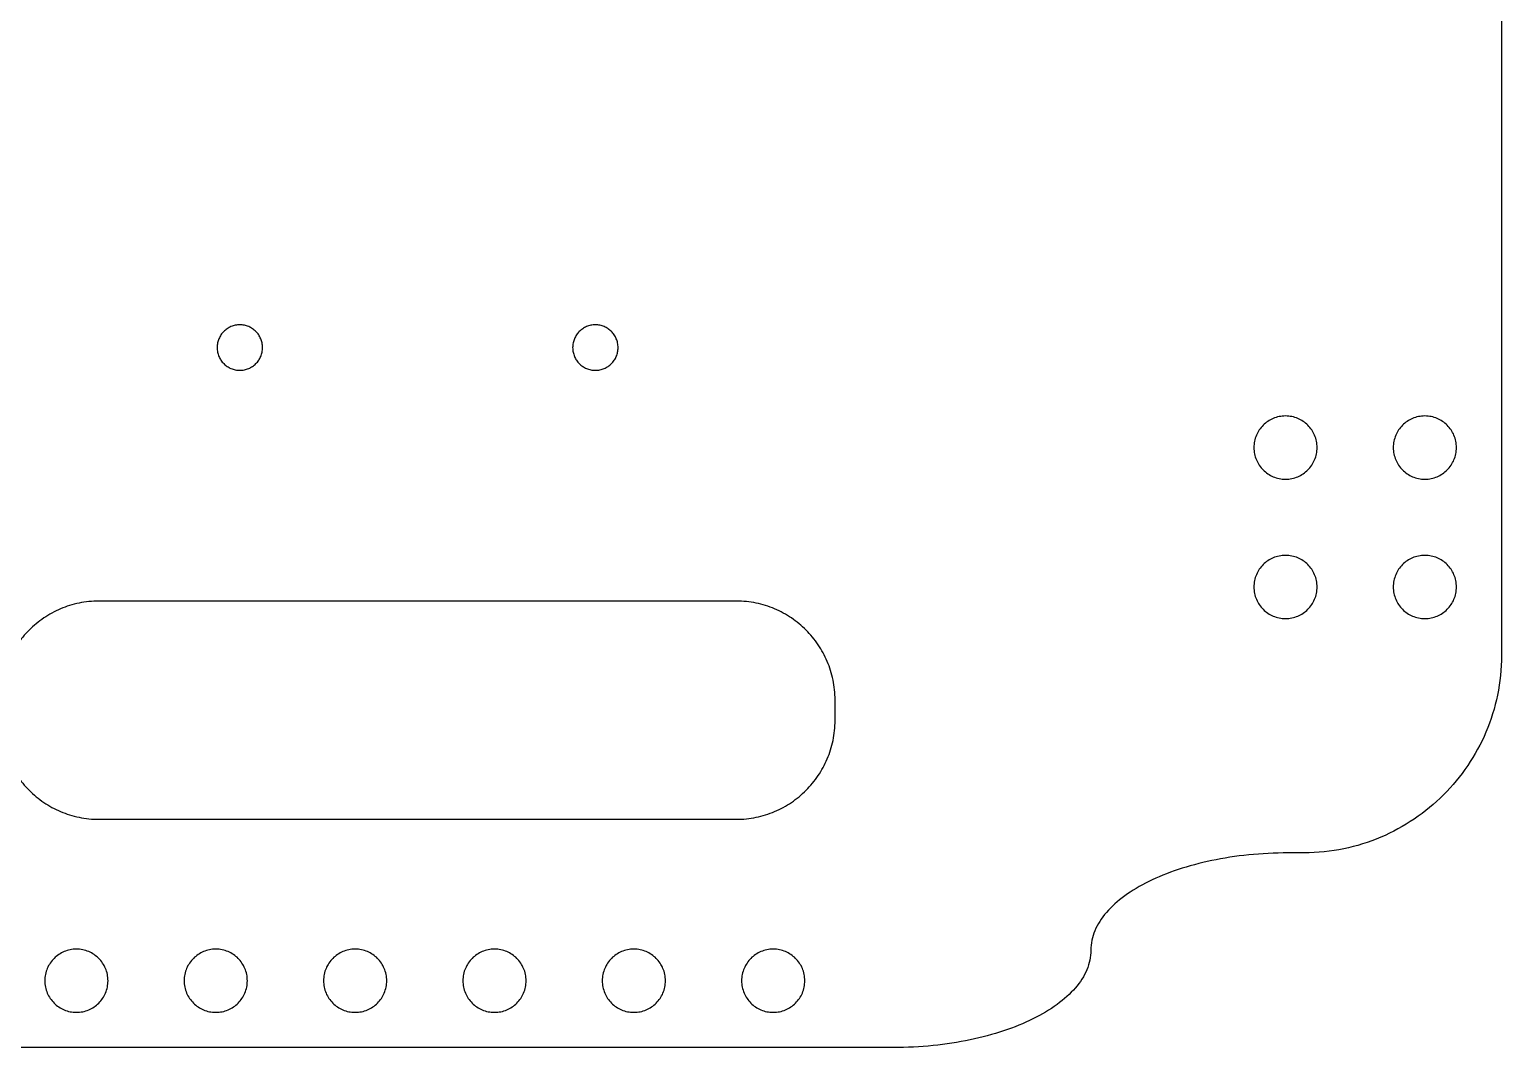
# Model space of a CAD drawing. Extents: x 90 to 207, y -141 to -38.
# Drawn here: x 132 to 206.5, y -141 to -89.5 of the extents above; entities that cross this region are included whole.
import ezdxf

# ---------------------------------------------------------------- set-up
doc = ezdxf.new("R2010")
doc.units = 0
doc.layers.add('LIVELLO_1', color=7, linetype='CONTINUOUS')

# ---------------------------------------------------------------- blocks, each defined once
blk = doc.blocks.new('BLOCK_3')
at = {"layer": 'LIVELLO_1', "color": 250}
for points in [[(135.989, -137.643), (135.989, -137.754), (135.978, -137.862), (135.956, -137.966), (135.935, -138.07), (135.904, -138.171), (135.863, -138.266), (135.823, -138.362), (135.773, -138.453), (135.716, -138.538), (135.658, -138.623), (135.593, -138.702), (135.52, -138.775), (135.448, -138.847), (135.369, -138.913), (135.284, -138.97), (135.198, -139.028), (135.107, -139.077), (135.012, -139.118), (134.916, -139.158), (134.816, -139.19), (134.711, -139.211), (134.607, -139.232), (134.499, -139.243), (134.389, -139.243), (134.278, -139.243), (134.171, -139.232), (134.066, -139.211), (133.962, -139.19), (133.862, -139.158), (133.766, -139.118), (133.67, -139.077), (133.579, -139.028), (133.494, -138.97), (133.409, -138.913), (133.33, -138.847), (133.258, -138.775), (133.185, -138.702), (133.12, -138.623), (133.062, -138.538), (133.005, -138.453), (132.955, -138.362), (132.915, -138.266), (132.874, -138.171), (132.843, -138.07), (132.821, -137.966), (132.8, -137.862), (132.789, -137.754), (132.789, -137.643), (132.789, -137.533), (132.8, -137.425), (132.821, -137.321), (132.843, -137.217), (132.874, -137.116), (132.915, -137.021), (132.955, -136.925), (133.005, -136.834), (133.062, -136.749), (133.12, -136.664), (133.185, -136.584), (133.258, -136.512), (133.33, -136.44), (133.409, -136.374), (133.494, -136.317), (133.579, -136.259), (133.67, -136.21), (133.766, -136.169), (133.862, -136.129), (133.962, -136.097), (134.066, -136.076), (134.171, -136.055), (134.278, -136.043), (134.389, -136.043), (134.499, -136.043), (134.607, -136.055), (134.711, -136.076), (134.816, -136.097), (134.916, -136.129), (135.012, -136.169), (135.107, -136.21), (135.198, -136.259), (135.284, -136.317), (135.369, -136.374), (135.448, -136.44), (135.52, -136.512), (135.593, -136.584), (135.658, -136.664), (135.716, -136.749), (135.773, -136.834), (135.823, -136.925), (135.863, -137.021), (135.904, -137.116), (135.935, -137.217), (135.956, -137.321), (135.978, -137.425), (135.989, -137.533), (135.989, -137.643)], [(143.044, -137.643), (143.044, -137.754), (143.033, -137.862), (143.012, -137.966), (142.991, -138.07), (142.959, -138.171), (142.919, -138.266), (142.878, -138.362), (142.829, -138.453), (142.771, -138.538), (142.714, -138.623), (142.648, -138.702), (142.576, -138.775), (142.503, -138.847), (142.424, -138.913), (142.339, -138.97), (142.254, -139.028), (142.163, -139.077), (142.067, -139.118), (141.972, -139.158), (141.871, -139.19), (141.767, -139.211), (141.663, -139.232), (141.555, -139.243), (141.444, -139.243), (141.334, -139.243), (141.226, -139.232), (141.122, -139.211), (141.018, -139.19), (140.917, -139.158), (140.822, -139.118), (140.726, -139.077), (140.635, -139.028), (140.55, -138.97), (140.465, -138.913), (140.386, -138.847), (140.313, -138.775), (140.241, -138.702), (140.175, -138.623), (140.118, -138.538), (140.06, -138.453), (140.011, -138.362), (139.97, -138.266), (139.93, -138.171), (139.898, -138.07), (139.877, -137.966), (139.856, -137.862), (139.844, -137.754), (139.844, -137.643), (139.844, -137.533), (139.856, -137.425), (139.877, -137.321), (139.898, -137.217), (139.93, -137.116), (139.97, -137.021), (140.011, -136.925), (140.06, -136.834), (140.118, -136.749), (140.175, -136.664), (140.241, -136.584), (140.313, -136.512), (140.386, -136.44), (140.465, -136.374), (140.55, -136.317), (140.635, -136.259), (140.726, -136.21), (140.822, -136.169), (140.917, -136.129), (141.018, -136.097), (141.122, -136.076), (141.226, -136.055), (141.334, -136.043), (141.444, -136.043), (141.555, -136.043), (141.663, -136.055), (141.767, -136.076), (141.871, -136.097), (141.972, -136.129), (142.067, -136.169), (142.163, -136.21), (142.254, -136.259), (142.339, -136.317), (142.424, -136.374), (142.503, -136.44), (142.576, -136.512), (142.648, -136.584), (142.714, -136.664), (142.771, -136.749), (142.829, -136.834), (142.878, -136.925), (142.919, -137.021), (142.959, -137.116), (142.991, -137.217), (143.012, -137.321), (143.033, -137.425), (143.044, -137.533), (143.044, -137.643)], [(150.1, -137.643), (150.1, -137.754), (150.089, -137.862), (150.068, -137.966), (150.046, -138.07), (150.015, -138.171), (149.974, -138.266), (149.934, -138.362), (149.884, -138.453), (149.827, -138.538), (149.769, -138.623), (149.704, -138.702), (149.631, -138.775), (149.559, -138.847), (149.48, -138.913), (149.395, -138.97), (149.309, -139.028), (149.219, -139.077), (149.123, -139.118), (149.027, -139.158), (148.927, -139.19), (148.823, -139.211), (148.718, -139.232), (148.611, -139.243), (148.5, -139.243), (148.39, -139.243), (148.282, -139.232), (148.178, -139.211), (148.073, -139.19), (147.973, -139.158), (147.877, -139.118), (147.782, -139.077), (147.691, -139.028), (147.605, -138.97), (147.52, -138.913), (147.441, -138.847), (147.369, -138.775), (147.296, -138.702), (147.231, -138.623), (147.173, -138.538), (147.116, -138.453), (147.066, -138.362), (147.026, -138.266), (146.985, -138.171), (146.954, -138.07), (146.933, -137.966), (146.911, -137.862), (146.9, -137.754), (146.9, -137.643), (146.9, -137.533), (146.911, -137.425), (146.933, -137.321), (146.954, -137.217), (146.985, -137.116), (147.026, -137.021), (147.066, -136.925), (147.116, -136.834), (147.173, -136.749), (147.231, -136.664), (147.296, -136.584), (147.369, -136.512), (147.441, -136.44), (147.52, -136.374), (147.605, -136.317), (147.691, -136.259), (147.782, -136.21), (147.877, -136.169), (147.973, -136.129), (148.073, -136.097), (148.178, -136.076), (148.282, -136.055), (148.39, -136.043), (148.5, -136.043), (148.611, -136.043), (148.718, -136.055), (148.823, -136.076), (148.927, -136.097), (149.027, -136.129), (149.123, -136.169), (149.219, -136.21), (149.309, -136.259), (149.395, -136.317), (149.48, -136.374), (149.559, -136.44), (149.631, -136.512), (149.704, -136.584), (149.769, -136.664), (149.827, -136.749), (149.884, -136.834), (149.934, -136.925), (149.974, -137.021), (150.015, -137.116), (150.046, -137.217), (150.068, -137.321), (150.089, -137.425), (150.1, -137.533), (150.1, -137.643)], [(157.156, -137.643), (157.156, -137.754), (157.144, -137.862), (157.123, -137.966), (157.102, -138.07), (157.07, -138.171), (157.03, -138.266), (156.989, -138.362), (156.94, -138.453), (156.882, -138.538), (156.825, -138.623), (156.759, -138.702), (156.687, -138.775), (156.615, -138.847), (156.535, -138.913), (156.45, -138.97), (156.365, -139.028), (156.274, -139.077), (156.178, -139.118), (156.083, -139.158), (155.982, -139.19), (155.878, -139.211), (155.774, -139.232), (155.666, -139.243), (155.556, -139.243), (155.445, -139.243), (155.337, -139.232), (155.233, -139.211), (155.129, -139.19), (155.029, -139.158), (154.933, -139.118), (154.837, -139.077), (154.746, -139.028), (154.661, -138.97), (154.576, -138.913), (154.497, -138.847), (154.424, -138.775), (154.352, -138.702), (154.286, -138.623), (154.229, -138.538), (154.171, -138.453), (154.122, -138.362), (154.081, -138.266), (154.041, -138.171), (154.009, -138.07), (153.988, -137.966), (153.967, -137.862), (153.956, -137.754), (153.956, -137.643), (153.956, -137.533), (153.967, -137.425), (153.988, -137.321), (154.009, -137.217), (154.041, -137.116), (154.081, -137.021), (154.122, -136.925), (154.171, -136.834), (154.229, -136.749), (154.286, -136.664), (154.352, -136.584), (154.424, -136.512), (154.497, -136.44), (154.576, -136.374), (154.661, -136.317), (154.746, -136.259), (154.837, -136.21), (154.933, -136.169), (155.029, -136.129), (155.129, -136.097), (155.233, -136.076), (155.337, -136.055), (155.445, -136.043), (155.556, -136.043), (155.666, -136.043), (155.774, -136.055), (155.878, -136.076), (155.982, -136.097), (156.083, -136.129), (156.178, -136.169), (156.274, -136.21), (156.365, -136.259), (156.45, -136.317), (156.535, -136.374), (156.615, -136.44), (156.687, -136.512), (156.759, -136.584), (156.825, -136.664), (156.882, -136.749), (156.94, -136.834), (156.989, -136.925), (157.03, -137.021), (157.07, -137.116), (157.102, -137.217), (157.123, -137.321), (157.144, -137.425), (157.156, -137.533), (157.156, -137.643)], [(164.211, -137.643), (164.211, -137.754), (164.2, -137.862), (164.179, -137.966), (164.157, -138.07), (164.126, -138.171), (164.085, -138.266), (164.045, -138.362), (163.995, -138.453), (163.938, -138.538), (163.88, -138.623), (163.815, -138.702), (163.743, -138.775), (163.67, -138.847), (163.591, -138.913), (163.506, -138.97), (163.421, -139.028), (163.33, -139.077), (163.234, -139.118), (163.138, -139.158), (163.038, -139.19), (162.934, -139.211), (162.829, -139.232), (162.722, -139.243), (162.611, -139.243), (162.501, -139.243), (162.393, -139.232), (162.289, -139.211), (162.185, -139.19), (162.084, -139.158), (161.988, -139.118), (161.893, -139.077), (161.802, -139.028), (161.717, -138.97), (161.631, -138.913), (161.552, -138.847), (161.48, -138.775), (161.407, -138.702), (161.342, -138.623), (161.284, -138.538), (161.227, -138.453), (161.177, -138.362), (161.137, -138.266), (161.096, -138.171), (161.065, -138.07), (161.044, -137.966), (161.022, -137.862), (161.011, -137.754), (161.011, -137.643), (161.011, -137.533), (161.022, -137.425), (161.044, -137.321), (161.065, -137.217), (161.096, -137.116), (161.137, -137.021), (161.177, -136.925), (161.227, -136.834), (161.284, -136.749), (161.342, -136.664), (161.407, -136.584), (161.48, -136.512), (161.552, -136.44), (161.631, -136.374), (161.717, -136.317), (161.802, -136.259), (161.893, -136.21), (161.988, -136.169), (162.084, -136.129), (162.185, -136.097), (162.289, -136.076), (162.393, -136.055), (162.501, -136.043), (162.611, -136.043), (162.722, -136.043), (162.829, -136.055), (162.934, -136.076), (163.038, -136.097), (163.138, -136.129), (163.234, -136.169), (163.33, -136.21), (163.421, -136.259), (163.506, -136.317), (163.591, -136.374), (163.67, -136.44), (163.743, -136.512), (163.815, -136.584), (163.88, -136.664), (163.938, -136.749), (163.995, -136.834), (164.045, -136.925), (164.085, -137.021), (164.126, -137.116), (164.157, -137.217), (164.179, -137.321), (164.2, -137.425), (164.211, -137.533), (164.211, -137.643)], [(171.267, -137.643), (171.267, -137.754), (171.256, -137.862), (171.234, -137.966), (171.213, -138.07), (171.181, -138.171), (171.141, -138.266), (171.1, -138.362), (171.051, -138.453), (170.993, -138.538), (170.936, -138.623), (170.87, -138.702), (170.798, -138.775), (170.726, -138.847), (170.646, -138.913), (170.561, -138.97), (170.476, -139.028), (170.385, -139.077), (170.29, -139.118), (170.194, -139.158), (170.093, -139.19), (169.989, -139.211), (169.885, -139.232), (169.777, -139.243), (169.667, -139.243), (169.556, -139.243), (169.448, -139.232), (169.344, -139.211), (169.24, -139.19), (169.14, -139.158), (169.044, -139.118), (168.948, -139.077), (168.857, -139.028), (168.772, -138.97), (168.687, -138.913), (168.608, -138.847), (168.535, -138.775), (168.463, -138.702), (168.397, -138.623), (168.34, -138.538), (168.282, -138.453), (168.233, -138.362), (168.192, -138.266), (168.152, -138.171), (168.121, -138.07), (168.099, -137.966), (168.078, -137.862), (168.067, -137.754), (168.067, -137.643), (168.067, -137.533), (168.078, -137.425), (168.099, -137.321), (168.121, -137.217), (168.152, -137.116), (168.192, -137.021), (168.233, -136.925), (168.282, -136.834), (168.34, -136.749), (168.397, -136.664), (168.463, -136.584), (168.535, -136.512), (168.608, -136.44), (168.687, -136.374), (168.772, -136.317), (168.857, -136.259), (168.948, -136.21), (169.044, -136.169), (169.14, -136.129), (169.24, -136.097), (169.344, -136.076), (169.448, -136.055), (169.556, -136.043), (169.667, -136.043), (169.777, -136.043), (169.885, -136.055), (169.989, -136.076), (170.093, -136.097), (170.194, -136.129), (170.29, -136.169), (170.385, -136.21), (170.476, -136.259), (170.561, -136.317), (170.646, -136.374), (170.726, -136.44), (170.798, -136.512), (170.87, -136.584), (170.936, -136.664), (170.993, -136.749), (171.051, -136.834), (171.1, -136.925), (171.141, -137.021), (171.181, -137.116), (171.213, -137.217), (171.234, -137.321), (171.256, -137.425), (171.267, -137.533), (171.267, -137.643)]]:
    blk.add_open_spline(points, degree=3, knots=[0, 0, 0, 0, 1, 1, 1, 2, 2, 2, 3, 3, 3, 4, 4, 4, 5, 5, 5, 6, 6, 6, 7, 7, 7, 8, 8, 8, 9, 9, 9, 10, 10, 10, 11, 11, 11, 12, 12, 12, 13, 13, 13, 14, 14, 14, 15, 15, 15, 16, 16, 16, 17, 17, 17, 18, 18, 18, 19, 19, 19, 20, 20, 20, 21, 21, 21, 22, 22, 22, 23, 23, 23, 24, 24, 24, 25, 25, 25, 26, 26, 26, 27, 27, 27, 28, 28, 28, 29, 29, 29, 30, 30, 30, 31, 31, 31, 32, 32, 32, 32], dxfattribs=at)
blk = doc.blocks.new('BLOCK_6')
at = {"layer": 'LIVELLO_1', "color": 250}
for points in [[(197.203, -110.656), (197.203, -110.766), (197.191, -110.874), (197.17, -110.978), (197.149, -111.083), (197.117, -111.183), (197.077, -111.279), (197.036, -111.374), (196.987, -111.465), (196.929, -111.551), (196.872, -111.636), (196.806, -111.715), (196.734, -111.787), (196.662, -111.86), (196.582, -111.925), (196.497, -111.983), (196.412, -112.04), (196.321, -112.09), (196.225, -112.13), (196.13, -112.171), (196.029, -112.202), (195.925, -112.223), (195.821, -112.245), (195.713, -112.256), (195.603, -112.256), (195.492, -112.256), (195.384, -112.245), (195.28, -112.223), (195.176, -112.202), (195.076, -112.171), (194.98, -112.13), (194.884, -112.09), (194.793, -112.04), (194.708, -111.983), (194.623, -111.925), (194.544, -111.86), (194.471, -111.787), (194.399, -111.715), (194.333, -111.636), (194.276, -111.551), (194.218, -111.465), (194.169, -111.374), (194.128, -111.279), (194.088, -111.183), (194.056, -111.083), (194.035, -110.978), (194.014, -110.874), (194.003, -110.766), (194.003, -110.656), (194.003, -110.545), (194.014, -110.438), (194.035, -110.333), (194.056, -110.229), (194.088, -110.129), (194.128, -110.033), (194.169, -109.937), (194.218, -109.846), (194.276, -109.761), (194.333, -109.676), (194.399, -109.597), (194.471, -109.525), (194.544, -109.452), (194.623, -109.387), (194.708, -109.329), (194.793, -109.272), (194.884, -109.222), (194.98, -109.182), (195.076, -109.141), (195.176, -109.11), (195.28, -109.088), (195.384, -109.067), (195.492, -109.056), (195.603, -109.056), (195.713, -109.056), (195.821, -109.067), (195.925, -109.088), (196.029, -109.11), (196.13, -109.141), (196.225, -109.182), (196.321, -109.222), (196.412, -109.272), (196.497, -109.329), (196.582, -109.387), (196.662, -109.452), (196.734, -109.525), (196.806, -109.597), (196.872, -109.676), (196.929, -109.761), (196.987, -109.846), (197.036, -109.937), (197.077, -110.033), (197.117, -110.129), (197.149, -110.229), (197.17, -110.333), (197.191, -110.438), (197.203, -110.545), (197.203, -110.656)], [(204.258, -110.656), (204.258, -110.766), (204.247, -110.874), (204.226, -110.978), (204.204, -111.083), (204.173, -111.183), (204.132, -111.279), (204.092, -111.374), (204.042, -111.465), (203.985, -111.551), (203.927, -111.636), (203.862, -111.715), (203.79, -111.787), (203.717, -111.86), (203.638, -111.925), (203.553, -111.983), (203.468, -112.04), (203.377, -112.09), (203.281, -112.13), (203.185, -112.171), (203.085, -112.202), (202.981, -112.223), (202.876, -112.245), (202.769, -112.256), (202.658, -112.256), (202.548, -112.256), (202.44, -112.245), (202.336, -112.223), (202.232, -112.202), (202.131, -112.171), (202.035, -112.13), (201.94, -112.09), (201.849, -112.04), (201.764, -111.983), (201.679, -111.925), (201.599, -111.86), (201.527, -111.787), (201.454, -111.715), (201.389, -111.636), (201.331, -111.551), (201.274, -111.465), (201.224, -111.374), (201.184, -111.279), (201.143, -111.183), (201.112, -111.083), (201.091, -110.978), (201.069, -110.874), (201.058, -110.766), (201.058, -110.656), (201.058, -110.545), (201.069, -110.438), (201.091, -110.333), (201.112, -110.229), (201.143, -110.129), (201.184, -110.033), (201.224, -109.937), (201.274, -109.846), (201.331, -109.761), (201.389, -109.676), (201.454, -109.597), (201.527, -109.525), (201.599, -109.452), (201.679, -109.387), (201.764, -109.329), (201.849, -109.272), (201.94, -109.222), (202.035, -109.182), (202.131, -109.141), (202.232, -109.11), (202.336, -109.088), (202.44, -109.067), (202.548, -109.056), (202.658, -109.056), (202.769, -109.056), (202.876, -109.067), (202.981, -109.088), (203.085, -109.11), (203.185, -109.141), (203.281, -109.182), (203.377, -109.222), (203.468, -109.272), (203.553, -109.329), (203.638, -109.387), (203.717, -109.452), (203.79, -109.525), (203.862, -109.597), (203.927, -109.676), (203.985, -109.761), (204.042, -109.846), (204.092, -109.937), (204.132, -110.033), (204.173, -110.129), (204.204, -110.229), (204.226, -110.333), (204.247, -110.438), (204.258, -110.545), (204.258, -110.656)], [(197.203, -117.711), (197.203, -117.822), (197.191, -117.93), (197.17, -118.034), (197.149, -118.138), (197.117, -118.239), (197.077, -118.334), (197.036, -118.43), (196.987, -118.521), (196.929, -118.606), (196.872, -118.691), (196.806, -118.77), (196.734, -118.843), (196.662, -118.915), (196.582, -118.981), (196.497, -119.038), (196.412, -119.096), (196.321, -119.145), (196.225, -119.186), (196.13, -119.226), (196.029, -119.258), (195.925, -119.279), (195.821, -119.3), (195.713, -119.311), (195.603, -119.311), (195.492, -119.311), (195.384, -119.3), (195.28, -119.279), (195.176, -119.258), (195.076, -119.226), (194.98, -119.186), (194.884, -119.145), (194.793, -119.096), (194.708, -119.038), (194.623, -118.981), (194.544, -118.915), (194.471, -118.843), (194.399, -118.77), (194.333, -118.691), (194.276, -118.606), (194.218, -118.521), (194.169, -118.43), (194.128, -118.334), (194.088, -118.239), (194.056, -118.138), (194.035, -118.034), (194.014, -117.93), (194.003, -117.822), (194.003, -117.711), (194.003, -117.601), (194.014, -117.493), (194.035, -117.389), (194.056, -117.285), (194.088, -117.184), (194.128, -117.089), (194.169, -116.993), (194.218, -116.902), (194.276, -116.817), (194.333, -116.732), (194.399, -116.653), (194.471, -116.58), (194.544, -116.508), (194.623, -116.442), (194.708, -116.385), (194.793, -116.327), (194.884, -116.278), (194.98, -116.237), (195.076, -116.197), (195.176, -116.165), (195.28, -116.144), (195.384, -116.123), (195.492, -116.111), (195.603, -116.111), (195.713, -116.111), (195.821, -116.123), (195.925, -116.144), (196.029, -116.165), (196.13, -116.197), (196.225, -116.237), (196.321, -116.278), (196.412, -116.327), (196.497, -116.385), (196.582, -116.442), (196.662, -116.508), (196.734, -116.58), (196.806, -116.653), (196.872, -116.732), (196.929, -116.817), (196.987, -116.902), (197.036, -116.993), (197.077, -117.089), (197.117, -117.184), (197.149, -117.285), (197.17, -117.389), (197.191, -117.493), (197.203, -117.601), (197.203, -117.711)], [(204.258, -117.711), (204.258, -117.822), (204.247, -117.93), (204.226, -118.034), (204.204, -118.138), (204.173, -118.239), (204.132, -118.334), (204.092, -118.43), (204.042, -118.521), (203.985, -118.606), (203.927, -118.691), (203.862, -118.77), (203.79, -118.843), (203.717, -118.915), (203.638, -118.981), (203.553, -119.038), (203.468, -119.096), (203.377, -119.145), (203.281, -119.186), (203.185, -119.226), (203.085, -119.258), (202.981, -119.279), (202.876, -119.3), (202.769, -119.311), (202.658, -119.311), (202.548, -119.311), (202.44, -119.3), (202.336, -119.279), (202.232, -119.258), (202.131, -119.226), (202.035, -119.186), (201.94, -119.145), (201.849, -119.096), (201.764, -119.038), (201.679, -118.981), (201.599, -118.915), (201.527, -118.843), (201.454, -118.77), (201.389, -118.691), (201.331, -118.606), (201.274, -118.521), (201.224, -118.43), (201.184, -118.334), (201.143, -118.239), (201.112, -118.138), (201.091, -118.034), (201.069, -117.93), (201.058, -117.822), (201.058, -117.711), (201.058, -117.601), (201.069, -117.493), (201.091, -117.389), (201.112, -117.285), (201.143, -117.184), (201.184, -117.089), (201.224, -116.993), (201.274, -116.902), (201.331, -116.817), (201.389, -116.732), (201.454, -116.653), (201.527, -116.58), (201.599, -116.508), (201.679, -116.442), (201.764, -116.385), (201.849, -116.327), (201.94, -116.278), (202.035, -116.237), (202.131, -116.197), (202.232, -116.165), (202.336, -116.144), (202.44, -116.123), (202.548, -116.111), (202.658, -116.111), (202.769, -116.111), (202.876, -116.123), (202.981, -116.144), (203.085, -116.165), (203.185, -116.197), (203.281, -116.237), (203.377, -116.278), (203.468, -116.327), (203.553, -116.385), (203.638, -116.442), (203.717, -116.508), (203.79, -116.58), (203.862, -116.653), (203.927, -116.732), (203.985, -116.817), (204.042, -116.902), (204.092, -116.993), (204.132, -117.089), (204.173, -117.184), (204.204, -117.285), (204.226, -117.389), (204.247, -117.493), (204.258, -117.601), (204.258, -117.711)]]:
    blk.add_open_spline(points, degree=3, knots=[0, 0, 0, 0, 1, 1, 1, 2, 2, 2, 3, 3, 3, 4, 4, 4, 5, 5, 5, 6, 6, 6, 7, 7, 7, 8, 8, 8, 9, 9, 9, 10, 10, 10, 11, 11, 11, 12, 12, 12, 13, 13, 13, 14, 14, 14, 15, 15, 15, 16, 16, 16, 17, 17, 17, 18, 18, 18, 19, 19, 19, 20, 20, 20, 21, 21, 21, 22, 22, 22, 23, 23, 23, 24, 24, 24, 25, 25, 25, 26, 26, 26, 27, 27, 27, 28, 28, 28, 29, 29, 29, 30, 30, 30, 31, 31, 31, 32, 32, 32, 32], dxfattribs=at)
blk = doc.blocks.new('BLOCK_7')
at = {"layer": 'LIVELLO_1'}
blk.add_open_spline([(172.798, -124.472), (172.798, -124.816), (172.763, -125.152), (172.696, -125.476), (172.629, -125.801), (172.53, -126.115), (172.404, -126.413), (172.277, -126.712), (172.121, -126.996), (171.941, -127.263), (171.761, -127.529), (171.556, -127.777), (171.329, -128.003), (171.103, -128.23), (170.855, -128.435), (170.589, -128.615), (170.322, -128.795), (170.038, -128.951), (169.739, -129.078), (169.441, -129.204), (169.127, -129.303), (168.802, -129.37), (168.478, -129.437), (168.142, -129.472), (167.798, -129.472), (167.798, -129.472), (163.764, -129.472), (163.764, -129.472), (163.764, -129.472), (159.73, -129.472), (159.73, -129.472), (159.73, -129.472), (155.697, -129.472), (155.697, -129.472), (155.697, -129.472), (151.663, -129.472), (151.663, -129.472), (151.663, -129.472), (147.629, -129.472), (147.629, -129.472), (147.629, -129.472), (143.595, -129.472), (143.595, -129.472), (143.595, -129.472), (139.562, -129.472), (139.562, -129.472), (139.562, -129.472), (135.528, -129.472), (135.528, -129.472), (135.184, -129.472), (134.848, -129.437), (134.523, -129.37), (134.199, -129.303), (133.885, -129.204), (133.586, -129.078), (133.288, -128.951), (133.003, -128.795), (132.737, -128.615), (132.471, -128.435), (132.223, -128.23), (131.997, -128.003), (131.77, -127.777), (131.565, -127.529), (131.385, -127.263), (131.205, -126.996), (131.049, -126.712), (130.922, -126.413), (130.795, -126.115), (130.697, -125.801), (130.63, -125.476), (130.563, -125.152), (130.528, -124.816), (130.528, -124.472), (130.528, -124.472), (130.528, -124.341), (130.528, -124.341), (130.528, -124.341), (130.528, -124.21), (130.528, -124.21), (130.528, -124.21), (130.528, -124.079), (130.528, -124.079), (130.528, -124.079), (130.528, -123.949), (130.528, -123.949), (130.528, -123.949), (130.528, -123.818), (130.528, -123.818), (130.528, -123.818), (130.528, -123.687), (130.528, -123.687), (130.528, -123.687), (130.528, -123.556), (130.528, -123.556), (130.528, -123.556), (130.528, -123.425), (130.528, -123.425), (130.528, -123.081), (130.563, -122.745), (130.63, -122.421), (130.697, -122.096), (130.795, -121.782), (130.922, -121.484), (131.049, -121.185), (131.205, -120.901), (131.385, -120.634), (131.565, -120.368), (131.77, -120.12), (131.997, -119.894), (132.223, -119.667), (132.471, -119.462), (132.737, -119.282), (133.003, -119.102), (133.288, -118.946), (133.586, -118.82), (133.885, -118.693), (134.199, -118.594), (134.523, -118.527), (134.848, -118.46), (135.184, -118.425), (135.528, -118.425), (135.528, -118.425), (139.562, -118.425), (139.562, -118.425), (139.562, -118.425), (143.595, -118.425), (143.595, -118.425), (143.595, -118.425), (147.629, -118.425), (147.629, -118.425), (147.629, -118.425), (151.663, -118.425), (151.663, -118.425), (151.663, -118.425), (155.697, -118.425), (155.697, -118.425), (155.697, -118.425), (159.73, -118.425), (159.73, -118.425), (159.73, -118.425), (163.764, -118.425), (163.764, -118.425), (163.764, -118.425), (167.798, -118.425), (167.798, -118.425), (168.142, -118.425), (168.478, -118.46), (168.802, -118.527), (169.127, -118.594), (169.441, -118.693), (169.739, -118.82), (170.038, -118.946), (170.322, -119.102), (170.589, -119.282), (170.855, -119.462), (171.103, -119.667), (171.329, -119.894), (171.556, -120.12), (171.761, -120.368), (171.941, -120.634), (172.121, -120.901), (172.277, -121.185), (172.404, -121.484), (172.53, -121.782), (172.629, -122.096), (172.696, -122.421), (172.763, -122.745), (172.798, -123.081), (172.798, -123.425), (172.798, -123.425), (172.798, -123.556), (172.798, -123.556), (172.798, -123.556), (172.798, -123.687), (172.798, -123.687), (172.798, -123.687), (172.798, -123.818), (172.798, -123.818), (172.798, -123.818), (172.798, -123.949), (172.798, -123.949), (172.798, -123.949), (172.798, -124.079), (172.798, -124.079), (172.798, -124.079), (172.798, -124.21), (172.798, -124.21), (172.798, -124.21), (172.798, -124.341), (172.798, -124.341), (172.798, -124.341), (172.798, -124.472), (172.798, -124.472)], degree=3, knots=[0, 0, 0, 0, 1, 1, 1, 2, 2, 2, 3, 3, 3, 4, 4, 4, 5, 5, 5, 6, 6, 6, 7, 7, 7, 8, 8, 8, 9, 9, 9, 10, 10, 10, 11, 11, 11, 12, 12, 12, 13, 13, 13, 14, 14, 14, 15, 15, 15, 16, 16, 16, 17, 17, 17, 18, 18, 18, 19, 19, 19, 20, 20, 20, 21, 21, 21, 22, 22, 22, 23, 23, 23, 24, 24, 24, 25, 25, 25, 26, 26, 26, 27, 27, 27, 28, 28, 28, 29, 29, 29, 30, 30, 30, 31, 31, 31, 32, 32, 32, 33, 33, 33, 34, 34, 34, 35, 35, 35, 36, 36, 36, 37, 37, 37, 38, 38, 38, 39, 39, 39, 40, 40, 40, 41, 41, 41, 42, 42, 42, 43, 43, 43, 44, 44, 44, 45, 45, 45, 46, 46, 46, 47, 47, 47, 48, 48, 48, 49, 49, 49, 50, 50, 50, 51, 51, 51, 52, 52, 52, 53, 53, 53, 54, 54, 54, 55, 55, 55, 56, 56, 56, 57, 57, 57, 58, 58, 58, 59, 59, 59, 60, 60, 60, 61, 61, 61, 62, 62, 62, 63, 63, 63, 64, 64, 64, 64], dxfattribs=at)
at = {"layer": 'LIVELLO_1', "color": 250}
blk.add_open_spline([(172.798, -124.472), (172.798, -124.816), (172.763, -125.152), (172.696, -125.476), (172.629, -125.801), (172.53, -126.115), (172.404, -126.413), (172.277, -126.712), (172.121, -126.996), (171.941, -127.263), (171.761, -127.529), (171.556, -127.777), (171.329, -128.003), (171.103, -128.23), (170.855, -128.435), (170.589, -128.615), (170.322, -128.795), (170.038, -128.951), (169.739, -129.078), (169.441, -129.204), (169.127, -129.303), (168.802, -129.37), (168.478, -129.437), (168.142, -129.472), (167.798, -129.472), (167.798, -129.472), (163.764, -129.472), (163.764, -129.472), (163.764, -129.472), (159.73, -129.472), (159.73, -129.472), (159.73, -129.472), (155.697, -129.472), (155.697, -129.472), (155.697, -129.472), (151.663, -129.472), (151.663, -129.472), (151.663, -129.472), (147.629, -129.472), (147.629, -129.472), (147.629, -129.472), (143.595, -129.472), (143.595, -129.472), (143.595, -129.472), (139.562, -129.472), (139.562, -129.472), (139.562, -129.472), (135.528, -129.472), (135.528, -129.472), (135.184, -129.472), (134.848, -129.437), (134.523, -129.37), (134.199, -129.303), (133.885, -129.204), (133.586, -129.078), (133.288, -128.951), (133.003, -128.795), (132.737, -128.615), (132.471, -128.435), (132.223, -128.23), (131.997, -128.003), (131.77, -127.777), (131.565, -127.529), (131.385, -127.263), (131.205, -126.996), (131.049, -126.712), (130.922, -126.413), (130.795, -126.115), (130.697, -125.801), (130.63, -125.476), (130.563, -125.152), (130.528, -124.816), (130.528, -124.472), (130.528, -124.472), (130.528, -124.341), (130.528, -124.341), (130.528, -124.341), (130.528, -124.21), (130.528, -124.21), (130.528, -124.21), (130.528, -124.079), (130.528, -124.079), (130.528, -124.079), (130.528, -123.949), (130.528, -123.949), (130.528, -123.949), (130.528, -123.818), (130.528, -123.818), (130.528, -123.818), (130.528, -123.687), (130.528, -123.687), (130.528, -123.687), (130.528, -123.556), (130.528, -123.556), (130.528, -123.556), (130.528, -123.425), (130.528, -123.425), (130.528, -123.081), (130.563, -122.745), (130.63, -122.421), (130.697, -122.096), (130.795, -121.782), (130.922, -121.484), (131.049, -121.185), (131.205, -120.901), (131.385, -120.634), (131.565, -120.368), (131.77, -120.12), (131.997, -119.894), (132.223, -119.667), (132.471, -119.462), (132.737, -119.282), (133.003, -119.102), (133.288, -118.946), (133.586, -118.82), (133.885, -118.693), (134.199, -118.594), (134.523, -118.527), (134.848, -118.46), (135.184, -118.425), (135.528, -118.425), (135.528, -118.425), (139.562, -118.425), (139.562, -118.425), (139.562, -118.425), (143.595, -118.425), (143.595, -118.425), (143.595, -118.425), (147.629, -118.425), (147.629, -118.425), (147.629, -118.425), (151.663, -118.425), (151.663, -118.425), (151.663, -118.425), (155.697, -118.425), (155.697, -118.425), (155.697, -118.425), (159.73, -118.425), (159.73, -118.425), (159.73, -118.425), (163.764, -118.425), (163.764, -118.425), (163.764, -118.425), (167.798, -118.425), (167.798, -118.425), (168.142, -118.425), (168.478, -118.46), (168.802, -118.527), (169.127, -118.594), (169.441, -118.693), (169.739, -118.82), (170.038, -118.946), (170.322, -119.102), (170.589, -119.282), (170.855, -119.462), (171.103, -119.667), (171.329, -119.894), (171.556, -120.12), (171.761, -120.368), (171.941, -120.634), (172.121, -120.901), (172.277, -121.185), (172.404, -121.484), (172.53, -121.782), (172.629, -122.096), (172.696, -122.421), (172.763, -122.745), (172.798, -123.081), (172.798, -123.425), (172.798, -123.425), (172.798, -123.556), (172.798, -123.556), (172.798, -123.556), (172.798, -123.687), (172.798, -123.687), (172.798, -123.687), (172.798, -123.818), (172.798, -123.818), (172.798, -123.818), (172.798, -123.949), (172.798, -123.949), (172.798, -123.949), (172.798, -124.079), (172.798, -124.079), (172.798, -124.079), (172.798, -124.21), (172.798, -124.21), (172.798, -124.21), (172.798, -124.341), (172.798, -124.341), (172.798, -124.341), (172.798, -124.472), (172.798, -124.472)], degree=3, knots=[0, 0, 0, 0, 1, 1, 1, 2, 2, 2, 3, 3, 3, 4, 4, 4, 5, 5, 5, 6, 6, 6, 7, 7, 7, 8, 8, 8, 9, 9, 9, 10, 10, 10, 11, 11, 11, 12, 12, 12, 13, 13, 13, 14, 14, 14, 15, 15, 15, 16, 16, 16, 17, 17, 17, 18, 18, 18, 19, 19, 19, 20, 20, 20, 21, 21, 21, 22, 22, 22, 23, 23, 23, 24, 24, 24, 25, 25, 25, 26, 26, 26, 27, 27, 27, 28, 28, 28, 29, 29, 29, 30, 30, 30, 31, 31, 31, 32, 32, 32, 33, 33, 33, 34, 34, 34, 35, 35, 35, 36, 36, 36, 37, 37, 37, 38, 38, 38, 39, 39, 39, 40, 40, 40, 41, 41, 41, 42, 42, 42, 43, 43, 43, 44, 44, 44, 45, 45, 45, 46, 46, 46, 47, 47, 47, 48, 48, 48, 49, 49, 49, 50, 50, 50, 51, 51, 51, 52, 52, 52, 53, 53, 53, 54, 54, 54, 55, 55, 55, 56, 56, 56, 57, 57, 57, 58, 58, 58, 59, 59, 59, 60, 60, 60, 61, 61, 61, 62, 62, 62, 63, 63, 63, 64, 64, 64, 64], dxfattribs=at)

msp = doc.modelspace()

# ---------------------------------------------------------------- linework, layer by layer
at = {"layer": 'LIVELLO_1', "color": 250}
for points, knots in [([(206.541, -60.171), (206.541, -59.484), (206.471, -58.812), (206.337, -58.163), (206.203, -57.513), (206.006, -56.886), (205.752, -56.288), (205.498, -55.691), (205.187, -55.122), (204.827, -54.59), (204.467, -54.058), (204.056, -53.562), (203.603, -53.109), (203.15, -52.656), (202.654, -52.246), (202.122, -51.885), (201.59, -51.525), (201.021, -51.214), (200.424, -50.96), (199.826, -50.706), (199.199, -50.509), (198.55, -50.375), (197.9, -50.242), (197.228, -50.171), (196.541, -50.171), (196.541, -50.171), (196.442, -50.171), (196.442, -50.171), (196.442, -50.171), (196.343, -50.171), (196.343, -50.171), (196.343, -50.171), (196.244, -50.171), (196.244, -50.171), (196.244, -50.171), (196.145, -50.171), (196.145, -50.171), (196.145, -50.171), (196.046, -50.171), (196.046, -50.171), (196.046, -50.171), (195.947, -50.171), (195.947, -50.171), (195.947, -50.171), (195.848, -50.171), (195.848, -50.171), (195.848, -50.171), (195.749, -50.171), (195.749, -50.171), (195.061, -50.171), (194.389, -50.128), (193.74, -50.047), (193.09, -49.965), (192.463, -49.844), (191.866, -49.689), (191.268, -49.534), (190.7, -49.344), (190.168, -49.124), (189.635, -48.904), (189.139, -48.653), (188.686, -48.377), (188.233, -48.1), (187.823, -47.797), (187.463, -47.472), (187.102, -47.146), (186.792, -46.799), (186.538, -46.434), (186.284, -46.069), (186.087, -45.686), (185.953, -45.289), (185.819, -44.892), (185.749, -44.482), (185.749, -44.062), (185.749, -43.642), (185.678, -43.231), (185.545, -42.834), (185.411, -42.438), (185.213, -42.055), (184.96, -41.69), (184.706, -41.324), (184.395, -40.977), (184.035, -40.652), (183.674, -40.327), (183.264, -40.024), (182.811, -39.747), (182.358, -39.47), (181.862, -39.219), (181.33, -38.999), (180.797, -38.779), (180.229, -38.589), (179.631, -38.434), (179.034, -38.279), (178.407, -38.159), (177.757, -38.077), (177.108, -37.995), (176.436, -37.952), (175.749, -37.952), (175.749, -37.952), (168.937, -37.952), (168.937, -37.952), (168.937, -37.952), (162.124, -37.952), (162.124, -37.952), (162.124, -37.952), (155.312, -37.952), (155.312, -37.952), (155.312, -37.952), (148.5, -37.952), (148.5, -37.952), (148.5, -37.952), (141.688, -37.952), (141.688, -37.952), (141.688, -37.952), (134.876, -37.952), (134.876, -37.952), (134.876, -37.952), (128.064, -37.952), (128.064, -37.952), (128.064, -37.952), (121.251, -37.952), (121.251, -37.952), (120.564, -37.952), (119.892, -37.995), (119.243, -38.077), (118.593, -38.159), (117.966, -38.279), (117.369, -38.434), (116.771, -38.589), (116.203, -38.779), (115.67, -38.999), (115.138, -39.219), (114.642, -39.47), (114.189, -39.747), (113.736, -40.024), (113.326, -40.327), (112.965, -40.652), (112.605, -40.977), (112.294, -41.324), (112.04, -41.69), (111.787, -42.055), (111.589, -42.438), (111.456, -42.834), (111.322, -43.231), (111.251, -43.642), (111.251, -44.062), (111.251, -44.482), (111.181, -44.892), (111.047, -45.289), (110.914, -45.686), (110.716, -46.069), (110.462, -46.434), (110.208, -46.799), (109.898, -47.146), (109.538, -47.472), (109.177, -47.797), (108.767, -48.1), (108.314, -48.377), (107.861, -48.653), (107.365, -48.904), (106.832, -49.124), (106.3, -49.344), (105.732, -49.534), (105.134, -49.689), (104.537, -49.844), (103.91, -49.965), (103.26, -50.047), (102.611, -50.128), (101.939, -50.171), (101.251, -50.171), (101.251, -50.171), (101.152, -50.171), (101.152, -50.171), (101.152, -50.171), (101.053, -50.171), (101.053, -50.171), (101.053, -50.171), (100.954, -50.171), (100.954, -50.171), (100.954, -50.171), (100.855, -50.171), (100.855, -50.171), (100.855, -50.171), (100.756, -50.171), (100.756, -50.171), (100.756, -50.171), (100.657, -50.171), (100.657, -50.171), (100.657, -50.171), (100.558, -50.171), (100.558, -50.171), (100.558, -50.171), (100.459, -50.171), (100.459, -50.171), (99.772, -50.171), (99.1, -50.242), (98.45, -50.375), (97.801, -50.509), (97.174, -50.706), (96.576, -50.96), (95.979, -51.214), (95.41, -51.525), (94.878, -51.885), (94.346, -52.246), (93.85, -52.656), (93.397, -53.109), (92.944, -53.562), (92.533, -54.058), (92.173, -54.59), (91.813, -55.122), (91.502, -55.691), (91.248, -56.288), (90.994, -56.886), (90.797, -57.513), (90.663, -58.163), (90.53, -58.812), (90.459, -59.484), (90.459, -60.171), (90.459, -60.171), (90.459, -67.796), (90.459, -67.796), (90.459, -67.796), (90.459, -75.422), (90.459, -75.422), (90.459, -75.422), (90.459, -83.047), (90.459, -83.047), (90.459, -83.047), (90.459, -90.672), (90.459, -90.672), (90.459, -90.672), (90.459, -98.297), (90.459, -98.297), (90.459, -98.297), (90.459, -105.922), (90.459, -105.922), (90.459, -105.922), (90.459, -113.547), (90.459, -113.547), (90.459, -113.547), (90.459, -121.172), (90.459, -121.172), (90.459, -121.86), (90.53, -122.532), (90.663, -123.181), (90.797, -123.83), (90.994, -124.457), (91.248, -125.055), (91.502, -125.653), (91.813, -126.221), (92.173, -126.753), (92.533, -127.286), (92.944, -127.782), (93.397, -128.235), (93.85, -128.688), (94.346, -129.098), (94.878, -129.458), (95.41, -129.819), (95.979, -130.129), (96.576, -130.383), (97.174, -130.637), (97.801, -130.834), (98.45, -130.968), (99.1, -131.102), (99.772, -131.172), (100.459, -131.172), (100.459, -131.172), (100.558, -131.172), (100.558, -131.172), (100.558, -131.172), (100.657, -131.172), (100.657, -131.172), (100.657, -131.172), (100.756, -131.172), (100.756, -131.172), (100.756, -131.172), (100.855, -131.172), (100.855, -131.172), (100.855, -131.172), (100.954, -131.172), (100.954, -131.172), (100.954, -131.172), (101.053, -131.172), (101.053, -131.172), (101.053, -131.172), (101.152, -131.172), (101.152, -131.172), (101.152, -131.172), (101.251, -131.172), (101.251, -131.172), (101.939, -131.172), (102.611, -131.207), (103.26, -131.273), (103.91, -131.339), (104.537, -131.436), (105.134, -131.561), (105.732, -131.686), (106.3, -131.839), (106.832, -132.017), (107.365, -132.194), (107.861, -132.396), (108.314, -132.62), (108.767, -132.843), (109.177, -133.087), (109.538, -133.349), (109.898, -133.612), (110.208, -133.892), (110.462, -134.186), (110.716, -134.481), (110.914, -134.79), (111.047, -135.11), (111.181, -135.43), (111.251, -135.761), (111.251, -136.099), (111.251, -136.438), (111.322, -136.769), (111.456, -137.089), (111.589, -137.409), (111.787, -137.718), (112.04, -138.012), (112.294, -138.307), (112.605, -138.587), (112.965, -138.849), (113.326, -139.111), (113.736, -139.356), (114.189, -139.579), (114.642, -139.802), (115.138, -140.004), (115.67, -140.182), (116.203, -140.359), (116.771, -140.512), (117.369, -140.638), (117.966, -140.763), (118.593, -140.86), (119.243, -140.926), (119.892, -140.992), (120.564, -141.026), (121.251, -141.026), (121.251, -141.026), (128.064, -141.026), (128.064, -141.026), (128.064, -141.026), (134.876, -141.026), (134.876, -141.026), (134.876, -141.026), (141.688, -141.026), (141.688, -141.026), (141.688, -141.026), (148.5, -141.026), (148.5, -141.026), (148.5, -141.026), (155.312, -141.026), (155.312, -141.026), (155.312, -141.026), (162.124, -141.026), (162.124, -141.026), (162.124, -141.026), (168.937, -141.026), (168.937, -141.026), (168.937, -141.026), (175.749, -141.026), (175.749, -141.026), (176.436, -141.026), (177.108, -140.992), (177.757, -140.926), (178.407, -140.86), (179.034, -140.763), (179.631, -140.638), (180.229, -140.512), (180.797, -140.359), (181.33, -140.182), (181.862, -140.004), (182.358, -139.802), (182.811, -139.579), (183.264, -139.356), (183.674, -139.111), (184.035, -138.849), (184.395, -138.587), (184.706, -138.307), (184.96, -138.012), (185.213, -137.718), (185.411, -137.409), (185.545, -137.089), (185.678, -136.769), (185.749, -136.438), (185.749, -136.099), (185.749, -135.761), (185.819, -135.43), (185.953, -135.11), (186.087, -134.79), (186.284, -134.481), (186.538, -134.186), (186.792, -133.892), (187.102, -133.612), (187.463, -133.349), (187.823, -133.087), (188.233, -132.843), (188.686, -132.62), (189.139, -132.396), (189.635, -132.194), (190.168, -132.017), (190.7, -131.839), (191.268, -131.686), (191.866, -131.561), (192.463, -131.436), (193.09, -131.339), (193.74, -131.273), (194.389, -131.207), (195.061, -131.172), (195.749, -131.172), (195.749, -131.172), (195.848, -131.172), (195.848, -131.172), (195.848, -131.172), (195.947, -131.172), (195.947, -131.172), (195.947, -131.172), (196.046, -131.172), (196.046, -131.172), (196.046, -131.172), (196.145, -131.172), (196.145, -131.172), (196.145, -131.172), (196.244, -131.172), (196.244, -131.172), (196.244, -131.172), (196.343, -131.172), (196.343, -131.172), (196.343, -131.172), (196.442, -131.172), (196.442, -131.172), (196.442, -131.172), (196.541, -131.172), (196.541, -131.172), (197.228, -131.172), (197.9, -131.102), (198.55, -130.968), (199.199, -130.834), (199.826, -130.637), (200.424, -130.383), (201.021, -130.129), (201.59, -129.819), (202.122, -129.458), (202.654, -129.098), (203.15, -128.688), (203.603, -128.235), (204.056, -127.782), (204.467, -127.286), (204.827, -126.753), (205.187, -126.221), (205.498, -125.653), (205.752, -125.055), (206.006, -124.457), (206.203, -123.83), (206.337, -123.181), (206.471, -122.532), (206.541, -121.86), (206.541, -121.172), (206.541, -121.172), (206.541, -113.547), (206.541, -113.547), (206.541, -113.547), (206.541, -105.922), (206.541, -105.922), (206.541, -105.922), (206.541, -98.297), (206.541, -98.297), (206.541, -98.297), (206.541, -90.672), (206.541, -90.672), (206.541, -90.672), (206.541, -83.047), (206.541, -83.047), (206.541, -83.047), (206.541, -75.422), (206.541, -75.422), (206.541, -75.422), (206.541, -67.796), (206.541, -67.796), (206.541, -67.796), (206.541, -60.171), (206.541, -60.171)], [0, 0, 0, 0, 1, 1, 1, 2, 2, 2, 3, 3, 3, 4, 4, 4, 5, 5, 5, 6, 6, 6, 7, 7, 7, 8, 8, 8, 9, 9, 9, 10, 10, 10, 11, 11, 11, 12, 12, 12, 13, 13, 13, 14, 14, 14, 15, 15, 15, 16, 16, 16, 17, 17, 17, 18, 18, 18, 19, 19, 19, 20, 20, 20, 21, 21, 21, 22, 22, 22, 23, 23, 23, 24, 24, 24, 25, 25, 25, 26, 26, 26, 27, 27, 27, 28, 28, 28, 29, 29, 29, 30, 30, 30, 31, 31, 31, 32, 32, 32, 33, 33, 33, 34, 34, 34, 35, 35, 35, 36, 36, 36, 37, 37, 37, 38, 38, 38, 39, 39, 39, 40, 40, 40, 41, 41, 41, 42, 42, 42, 43, 43, 43, 44, 44, 44, 45, 45, 45, 46, 46, 46, 47, 47, 47, 48, 48, 48, 49, 49, 49, 50, 50, 50, 51, 51, 51, 52, 52, 52, 53, 53, 53, 54, 54, 54, 55, 55, 55, 56, 56, 56, 57, 57, 57, 58, 58, 58, 59, 59, 59, 60, 60, 60, 61, 61, 61, 62, 62, 62, 63, 63, 63, 64, 64, 64, 65, 65, 65, 66, 66, 66, 67, 67, 67, 68, 68, 68, 69, 69, 69, 70, 70, 70, 71, 71, 71, 72, 72, 72, 73, 73, 73, 74, 74, 74, 75, 75, 75, 76, 76, 76, 77, 77, 77, 78, 78, 78, 79, 79, 79, 80, 80, 80, 81, 81, 81, 82, 82, 82, 83, 83, 83, 84, 84, 84, 85, 85, 85, 86, 86, 86, 87, 87, 87, 88, 88, 88, 89, 89, 89, 90, 90, 90, 91, 91, 91, 92, 92, 92, 93, 93, 93, 94, 94, 94, 95, 95, 95, 96, 96, 96, 97, 97, 97, 98, 98, 98, 99, 99, 99, 100, 100, 100, 101, 101, 101, 102, 102, 102, 103, 103, 103, 104, 104, 104, 105, 105, 105, 106, 106, 106, 107, 107, 107, 108, 108, 108, 109, 109, 109, 110, 110, 110, 111, 111, 111, 112, 112, 112, 113, 113, 113, 114, 114, 114, 115, 115, 115, 116, 116, 116, 117, 117, 117, 118, 118, 118, 119, 119, 119, 120, 120, 120, 121, 121, 121, 122, 122, 122, 123, 123, 123, 124, 124, 124, 125, 125, 125, 126, 126, 126, 127, 127, 127, 128, 128, 128, 129, 129, 129, 130, 130, 130, 131, 131, 131, 132, 132, 132, 133, 133, 133, 134, 134, 134, 135, 135, 135, 136, 136, 136, 137, 137, 137, 138, 138, 138, 139, 139, 139, 140, 140, 140, 141, 141, 141, 142, 142, 142, 143, 143, 143, 144, 144, 144, 145, 145, 145, 146, 146, 146, 147, 147, 147, 148, 148, 148, 149, 149, 149, 150, 150, 150, 151, 151, 151, 152, 152, 152, 153, 153, 153, 154, 154, 154, 155, 155, 155, 156, 156, 156, 157, 157, 157, 158, 158, 158, 159, 159, 159, 160, 160, 160, 160]), ([(143.813, -105.592), (143.813, -105.671), (143.805, -105.749), (143.79, -105.824), (143.774, -105.898), (143.752, -105.971), (143.723, -106.039), (143.693, -106.108), (143.658, -106.174), (143.617, -106.235), (143.575, -106.296), (143.528, -106.353), (143.476, -106.405), (143.424, -106.457), (143.367, -106.504), (143.306, -106.545), (143.245, -106.587), (143.179, -106.622), (143.111, -106.651), (143.042, -106.681), (142.97, -106.703), (142.895, -106.718), (142.82, -106.734), (142.742, -106.742), (142.663, -106.742), (142.584, -106.742), (142.506, -106.734), (142.431, -106.718), (142.356, -106.703), (142.284, -106.681), (142.215, -106.651), (142.146, -106.622), (142.081, -106.587), (142.02, -106.545), (141.959, -106.504), (141.902, -106.457), (141.85, -106.405), (141.798, -106.353), (141.751, -106.296), (141.709, -106.235), (141.668, -106.174), (141.632, -106.108), (141.603, -106.039), (141.574, -105.971), (141.552, -105.898), (141.536, -105.824), (141.521, -105.749), (141.513, -105.671), (141.513, -105.592), (141.513, -105.512), (141.521, -105.435), (141.536, -105.36), (141.552, -105.285), (141.574, -105.213), (141.603, -105.144), (141.632, -105.075), (141.668, -105.01), (141.709, -104.949), (141.751, -104.888), (141.798, -104.831), (141.85, -104.779), (141.902, -104.727), (141.959, -104.68), (142.02, -104.638), (142.081, -104.597), (142.146, -104.561), (142.215, -104.532), (142.284, -104.503), (142.356, -104.48), (142.431, -104.465), (142.506, -104.45), (142.584, -104.442), (142.663, -104.442), (142.742, -104.442), (142.82, -104.45), (142.895, -104.465), (142.97, -104.48), (143.042, -104.503), (143.111, -104.532), (143.179, -104.561), (143.245, -104.597), (143.306, -104.638), (143.367, -104.68), (143.424, -104.727), (143.476, -104.779), (143.528, -104.831), (143.575, -104.888), (143.617, -104.949), (143.658, -105.01), (143.693, -105.075), (143.723, -105.144), (143.752, -105.213), (143.774, -105.285), (143.79, -105.36), (143.805, -105.435), (143.813, -105.512), (143.813, -105.592)], [0, 0, 0, 0, 1, 1, 1, 2, 2, 2, 3, 3, 3, 4, 4, 4, 5, 5, 5, 6, 6, 6, 7, 7, 7, 8, 8, 8, 9, 9, 9, 10, 10, 10, 11, 11, 11, 12, 12, 12, 13, 13, 13, 14, 14, 14, 15, 15, 15, 16, 16, 16, 17, 17, 17, 18, 18, 18, 19, 19, 19, 20, 20, 20, 21, 21, 21, 22, 22, 22, 23, 23, 23, 24, 24, 24, 25, 25, 25, 26, 26, 26, 27, 27, 27, 28, 28, 28, 29, 29, 29, 30, 30, 30, 31, 31, 31, 32, 32, 32, 32]), ([(161.813, -105.592), (161.813, -105.671), (161.805, -105.749), (161.79, -105.824), (161.774, -105.898), (161.752, -105.971), (161.723, -106.039), (161.693, -106.108), (161.658, -106.174), (161.617, -106.235), (161.575, -106.296), (161.528, -106.353), (161.476, -106.405), (161.424, -106.457), (161.367, -106.504), (161.306, -106.545), (161.245, -106.587), (161.179, -106.622), (161.111, -106.651), (161.042, -106.681), (160.97, -106.703), (160.895, -106.718), (160.82, -106.734), (160.742, -106.742), (160.663, -106.742), (160.584, -106.742), (160.506, -106.734), (160.431, -106.718), (160.356, -106.703), (160.284, -106.681), (160.215, -106.651), (160.146, -106.622), (160.081, -106.587), (160.02, -106.545), (159.959, -106.504), (159.902, -106.457), (159.85, -106.405), (159.798, -106.353), (159.751, -106.296), (159.709, -106.235), (159.668, -106.174), (159.632, -106.108), (159.603, -106.039), (159.574, -105.971), (159.552, -105.898), (159.536, -105.824), (159.521, -105.749), (159.513, -105.671), (159.513, -105.592), (159.513, -105.512), (159.521, -105.435), (159.536, -105.36), (159.552, -105.285), (159.574, -105.213), (159.603, -105.144), (159.632, -105.075), (159.668, -105.01), (159.709, -104.949), (159.751, -104.888), (159.798, -104.831), (159.85, -104.779), (159.902, -104.727), (159.959, -104.68), (160.02, -104.638), (160.081, -104.597), (160.146, -104.561), (160.215, -104.532), (160.284, -104.503), (160.356, -104.48), (160.431, -104.465), (160.506, -104.45), (160.584, -104.442), (160.663, -104.442), (160.742, -104.442), (160.82, -104.45), (160.895, -104.465), (160.97, -104.48), (161.042, -104.503), (161.111, -104.532), (161.179, -104.561), (161.245, -104.597), (161.306, -104.638), (161.367, -104.68), (161.424, -104.727), (161.476, -104.779), (161.528, -104.831), (161.575, -104.888), (161.617, -104.949), (161.658, -105.01), (161.693, -105.075), (161.723, -105.144), (161.752, -105.213), (161.774, -105.285), (161.79, -105.36), (161.805, -105.435), (161.813, -105.512), (161.813, -105.592)], [0, 0, 0, 0, 1, 1, 1, 2, 2, 2, 3, 3, 3, 4, 4, 4, 5, 5, 5, 6, 6, 6, 7, 7, 7, 8, 8, 8, 9, 9, 9, 10, 10, 10, 11, 11, 11, 12, 12, 12, 13, 13, 13, 14, 14, 14, 15, 15, 15, 16, 16, 16, 17, 17, 17, 18, 18, 18, 19, 19, 19, 20, 20, 20, 21, 21, 21, 22, 22, 22, 23, 23, 23, 24, 24, 24, 25, 25, 25, 26, 26, 26, 27, 27, 27, 28, 28, 28, 29, 29, 29, 30, 30, 30, 31, 31, 31, 32, 32, 32, 32])]:
    msp.add_open_spline(points, degree=3, knots=knots, dxfattribs=at)

# ---------------------------------------------------------------- block references
at = {"layer": 'LIVELLO_1'}
for name in ['BLOCK_6', 'BLOCK_7', 'BLOCK_3']:
    msp.add_blockref(name, (0, 0), dxfattribs=at)

doc.saveas('drawing.dxf')
